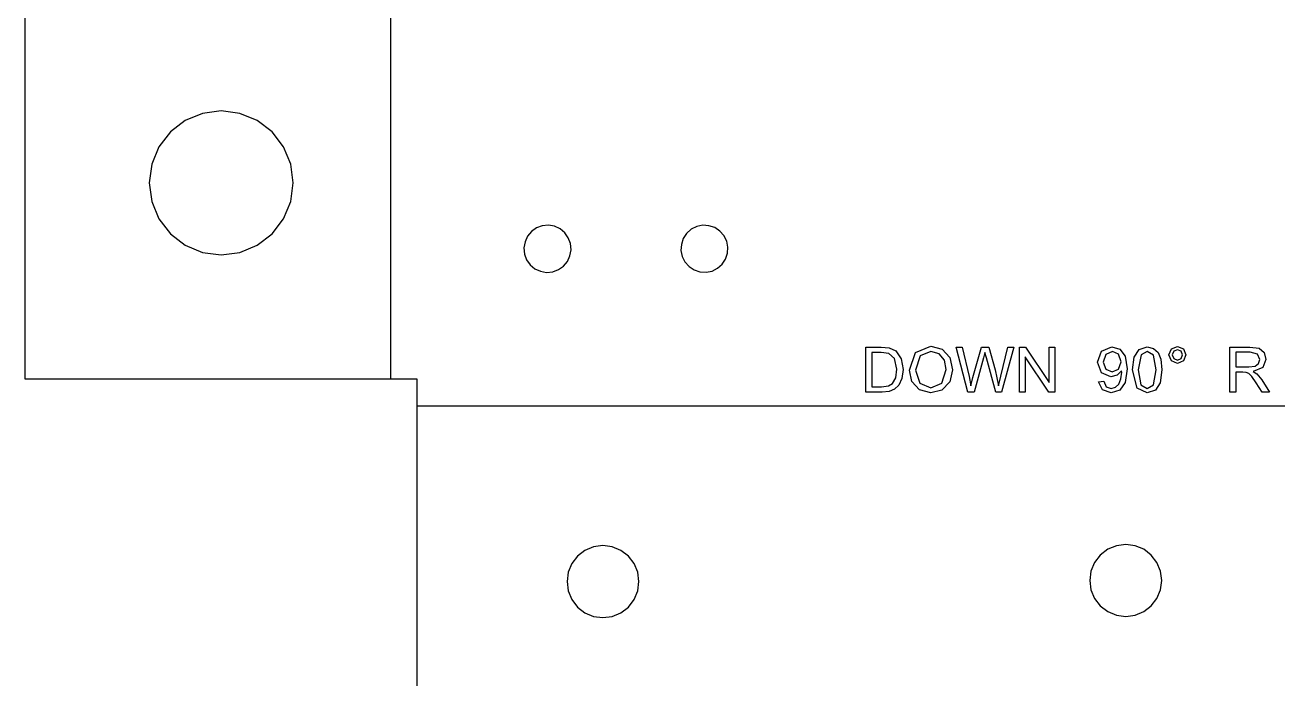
# Model space of a CAD drawing. Extents: x -235 to 145, y -3219 to -2628.
# Drawn here: x -23 to 72.8, y -3163.1 to -3113.1 of the extents above; entities that cross this region are included whole.
import ezdxf

# ---------------------------------------------------------------- set-up
doc = ezdxf.new("R2010")
doc.units = 0
doc.layers.add('Layer0', color=7, linetype='Continuous', true_color=0xffffff)

msp = doc.modelspace()

# ---------------------------------------------------------------- linework, layer by layer
at = {"layer": 'Layer0'}
for p, q in [((-22.95, -3140.206), (-22.95, -2690.206)), ((4.992, -2690.206), (4.992, -3140.206)), ((-7.95, -3119.706), (-9.374, -3119.894)), ((-6.527, -3119.894), (-7.95, -3119.706)), ((-10.7, -3120.443), (-11.839, -3121.317)), ((-9.374, -3119.894), (-10.7, -3120.443)), ((-5.2, -3120.443), (-6.527, -3119.894)), ((-4.061, -3121.317), (-5.2, -3120.443)), ((-11.839, -3121.317), (-12.713, -3122.456)), ((-3.187, -3122.456), (-4.061, -3121.317)), ((-12.713, -3122.456), (-13.263, -3123.783)), ((-2.638, -3123.783), (-3.187, -3122.456)), ((-13.263, -3123.783), (-13.45, -3125.206)), ((-2.45, -3125.206), (-2.638, -3123.783)), ((-13.45, -3125.206), (-13.263, -3126.63)), ((-2.638, -3126.63), (-2.45, -3125.206)), ((-13.263, -3126.63), (-12.713, -3127.956)), ((-3.187, -3127.956), (-2.638, -3126.63)), ((-12.713, -3127.956), (-11.839, -3129.095)), ((-4.061, -3129.095), (-3.187, -3127.956)), ((-11.839, -3129.095), (-10.7, -3129.969)), ((-5.2, -3129.969), (-4.061, -3129.095)), ((15.469, -3129.288), (15.273, -3129.714)), ((15.77, -3128.926), (15.469, -3129.288)), ((16.154, -3128.655), (15.77, -3128.926)), ((16.595, -3128.493), (16.154, -3128.655)), ((17.062, -3128.45), (16.595, -3128.493)), ((17.526, -3128.529), (17.062, -3128.45)), ((17.952, -3128.726), (17.526, -3128.529)), ((18.314, -3129.026), (17.952, -3128.726)), ((18.585, -3129.41), (18.314, -3129.026)), ((27.632, -3129.068), (27.373, -3129.46)), ((27.984, -3128.757), (27.632, -3129.068)), ((28.405, -3128.547), (27.984, -3128.757)), ((28.865, -3128.453), (28.405, -3128.547)), ((29.334, -3128.481), (28.865, -3128.453)), ((29.78, -3128.63), (29.334, -3128.481)), ((30.172, -3128.889), (29.78, -3128.63)), ((30.483, -3129.241), (30.172, -3128.889)), ((30.693, -3129.661), (30.483, -3129.241)), ((-10.7, -3129.969), (-9.374, -3130.519)), ((-6.527, -3130.519), (-5.2, -3129.969)), ((15.273, -3129.714), (15.193, -3130.177)), ((15.193, -3130.177), (15.236, -3130.645)), ((18.747, -3129.851), (18.585, -3129.41)), ((18.711, -3130.782), (18.79, -3130.319)), ((18.79, -3130.319), (18.747, -3129.851)), ((27.225, -3129.906), (27.196, -3130.375)), ((27.373, -3129.46), (27.225, -3129.906)), ((30.787, -3130.121), (30.693, -3129.661)), ((30.759, -3130.59), (30.787, -3130.121)), ((-9.374, -3130.519), (-7.95, -3130.706)), ((-7.95, -3130.706), (-6.527, -3130.519)), ((15.236, -3130.645), (15.399, -3131.086)), ((15.399, -3131.086), (15.67, -3131.47)), ((18.213, -3131.57), (18.514, -3131.209)), ((18.514, -3131.209), (18.711, -3130.782)), ((27.196, -3130.375), (27.29, -3130.835)), ((27.29, -3130.835), (27.5, -3131.256)), ((27.5, -3131.256), (27.812, -3131.608)), ((30.351, -3131.428), (30.61, -3131.036)), ((30.61, -3131.036), (30.759, -3130.59)), ((15.67, -3131.47), (16.031, -3131.771)), ((16.031, -3131.771), (16.458, -3131.967)), ((16.458, -3131.967), (16.921, -3132.047)), ((16.921, -3132.047), (17.389, -3132.004)), ((17.389, -3132.004), (17.83, -3131.841)), ((17.83, -3131.841), (18.213, -3131.57)), ((27.812, -3131.608), (28.204, -3131.867)), ((28.204, -3131.867), (28.649, -3132.015)), ((28.649, -3132.015), (29.119, -3132.044)), ((29.119, -3132.044), (29.579, -3131.95)), ((29.579, -3131.95), (29.999, -3131.74)), ((29.999, -3131.74), (30.351, -3131.428)), ((41.328, -3141.205), (41.328, -3137.763)), ((41.328, -3137.763), (42.514, -3137.763)), ((42.514, -3137.763), (43.126, -3137.813)), ((43.126, -3137.813), (43.631, -3138.059)), ((45.122, -3138.187), (46.309, -3137.702)), ((46.309, -3137.702), (47.169, -3137.93)), ((47.169, -3137.93), (47.752, -3138.565)), ((49.14, -3141.205), (48.227, -3137.763)), ((48.227, -3137.763), (48.694, -3137.763)), ((48.694, -3137.763), (49.218, -3140.019)), ((49.518, -3140.087), (50.173, -3137.763)), ((50.173, -3137.763), (50.723, -3137.763)), ((50.723, -3137.763), (51.216, -3139.505)), ((51.654, -3139.975), (52.194, -3137.763)), ((52.652, -3137.763), (51.708, -3141.205)), ((52.194, -3137.763), (52.652, -3137.763)), ((53.072, -3141.205), (53.072, -3137.763)), ((53.072, -3137.763), (53.539, -3137.763)), ((53.539, -3137.763), (55.347, -3140.465)), ((55.347, -3140.465), (55.347, -3137.763)), ((55.347, -3137.763), (55.784, -3137.763)), ((55.784, -3137.763), (55.784, -3141.205)), ((59.358, -3138.069), (60.131, -3137.749)), ((60.131, -3137.749), (60.745, -3137.93)), ((60.745, -3137.93), (61.167, -3138.445)), ((61.848, -3138.525), (62.221, -3137.951)), ((62.221, -3137.951), (62.845, -3137.749)), ((62.845, -3137.749), (63.331, -3137.861)), ((63.331, -3137.861), (63.676, -3138.183)), ((64.497, -3138.355), (64.689, -3137.895)), ((64.689, -3137.895), (65.147, -3137.705)), ((65.15, -3137.958), (64.869, -3138.075)), ((65.147, -3137.705), (65.61, -3137.895)), ((65.428, -3138.075), (65.15, -3137.958)), ((65.61, -3137.895), (65.8, -3138.355)), ((69.169, -3141.205), (69.169, -3137.763)), ((69.169, -3137.763), (70.694, -3137.763)), ((70.694, -3137.763), (71.394, -3137.856)), ((71.394, -3137.856), (71.777, -3138.184)), ((42.507, -3138.17), (41.784, -3138.17)), ((41.784, -3138.17), (41.784, -3140.799)), ((43.096, -3138.24), (42.507, -3138.17)), ((43.527, -3138.629), (43.096, -3138.24)), ((43.704, -3139.458), (43.527, -3138.629)), ((43.631, -3138.059), (44.038, -3138.647)), ((44.038, -3138.647), (44.173, -3139.465)), ((44.662, -3139.529), (45.122, -3138.187)), ((45.48, -3138.427), (45.131, -3139.536)), ((46.312, -3138.094), (45.48, -3138.427)), ((46.926, -3138.267), (46.312, -3138.094)), ((47.341, -3138.753), (46.926, -3138.267)), ((47.483, -3139.486), (47.341, -3138.753)), ((47.752, -3138.565), (47.953, -3139.489)), ((50.335, -3138.583), (49.605, -3141.205)), ((50.436, -3138.179), (50.335, -3138.583)), ((50.544, -3138.583), (50.436, -3138.179)), ((51.27, -3141.205), (50.544, -3138.583)), ((55.316, -3141.205), (53.509, -3138.501)), ((53.509, -3138.501), (53.509, -3141.205)), ((59.049, -3138.911), (59.358, -3138.069)), ((59.345, -3139.728), (59.049, -3138.911)), ((59.692, -3138.329), (59.483, -3138.925)), ((59.483, -3138.925), (59.681, -3139.459)), ((60.183, -3138.099), (59.692, -3138.329)), ((60.649, -3138.313), (60.183, -3138.099)), ((60.842, -3138.89), (60.649, -3138.313)), ((60.653, -3139.459), (60.842, -3138.89)), ((61.167, -3138.445), (61.312, -3139.414)), ((61.723, -3139.508), (61.848, -3138.525)), ((62.375, -3138.346), (62.157, -3139.508)), ((62.84, -3138.099), (62.375, -3138.346)), ((63.334, -3138.379), (62.84, -3138.099)), ((63.532, -3139.508), (63.334, -3138.379)), ((63.676, -3138.183), (63.889, -3138.694)), ((63.889, -3138.694), (63.967, -3139.508)), ((64.689, -3138.817), (64.497, -3138.355)), ((65.147, -3139.008), (64.689, -3138.817)), ((64.869, -3138.075), (64.753, -3138.355)), ((64.753, -3138.355), (64.869, -3138.636)), ((64.869, -3138.636), (65.15, -3138.752)), ((65.609, -3138.816), (65.147, -3139.008)), ((65.15, -3138.752), (65.428, -3138.636)), ((65.544, -3138.355), (65.428, -3138.075)), ((65.428, -3138.636), (65.544, -3138.355)), ((65.8, -3138.355), (65.609, -3138.816)), ((70.713, -3138.144), (69.624, -3138.144)), ((69.624, -3138.144), (69.624, -3139.282)), ((71.273, -3138.301), (70.713, -3138.144)), ((71.45, -3138.702), (71.273, -3138.301)), ((71.359, -3139.011), (71.45, -3138.702)), ((71.92, -3138.702), (71.683, -3139.32)), ((71.777, -3138.184), (71.92, -3138.702)), ((43.613, -3140.121), (43.704, -3139.458)), ((44.173, -3139.465), (44.082, -3140.16)), ((44.859, -3140.388), (44.662, -3139.529)), ((45.131, -3139.536), (45.466, -3140.516)), ((47.151, -3140.512), (47.483, -3139.486)), ((47.953, -3139.489), (47.741, -3140.425)), ((51.216, -3139.505), (51.483, -3140.724)), ((60.068, -3140.038), (59.345, -3139.728)), ((59.681, -3139.459), (60.171, -3139.665)), ((60.543, -3139.913), (60.068, -3140.038)), ((60.171, -3139.665), (60.653, -3139.459)), ((60.889, -3139.585), (60.543, -3139.913)), ((60.828, -3140.186), (60.892, -3139.67)), ((60.892, -3139.67), (60.889, -3139.585)), ((61.312, -3139.414), (61.169, -3140.464)), ((62.063, -3140.907), (61.723, -3139.508)), ((62.157, -3139.508), (62.355, -3140.636)), ((63.334, -3140.634), (63.532, -3139.508)), ((63.967, -3139.508), (63.842, -3140.485)), ((69.624, -3139.282), (70.603, -3139.282)), ((70.152, -3139.677), (69.624, -3139.677)), ((69.624, -3139.677), (69.624, -3141.205)), ((70.406, -3139.693), (70.152, -3139.677)), ((70.613, -3139.785), (70.406, -3139.693)), ((70.603, -3139.282), (71.091, -3139.218)), ((70.845, -3140.015), (70.613, -3139.785)), ((71.683, -3139.32), (70.95, -3139.639)), ((70.95, -3139.639), (71.225, -3139.81)), ((71.091, -3139.218), (71.359, -3139.011)), ((71.225, -3139.81), (71.603, -3140.268)), ((4.992, -3140.206), (-22.95, -3140.206)), ((7.034, -3140.206), (4.992, -3140.206)), ((7.034, -3142.248), (7.034, -3140.206)), ((41.784, -3140.799), (42.518, -3140.799)), ((42.518, -3140.799), (43.052, -3140.735)), ((43.052, -3140.735), (43.361, -3140.557)), ((43.361, -3140.557), (43.613, -3140.121)), ((43.847, -3140.661), (43.534, -3140.974)), ((44.082, -3140.16), (43.847, -3140.661)), ((45.439, -3141.029), (44.859, -3140.388)), ((45.466, -3140.516), (46.305, -3140.874)), ((46.305, -3140.874), (47.151, -3140.512)), ((47.741, -3140.425), (47.143, -3141.051)), ((49.218, -3140.019), (49.363, -3140.724)), ((49.363, -3140.724), (49.518, -3140.087)), ((51.483, -3140.724), (51.654, -3139.975)), ((59.112, -3140.409), (59.518, -3140.371)), ((59.42, -3141.039), (59.112, -3140.409)), ((59.518, -3140.371), (59.716, -3140.787)), ((59.716, -3140.787), (60.089, -3140.916)), ((60.089, -3140.916), (60.43, -3140.827)), ((60.43, -3140.827), (60.671, -3140.589)), ((60.671, -3140.589), (60.828, -3140.186)), ((61.169, -3140.464), (60.743, -3141.059)), ((62.355, -3140.636), (62.845, -3140.916)), ((62.845, -3140.916), (63.334, -3140.634)), ((63.842, -3140.485), (63.47, -3141.06)), ((71.173, -3140.489), (70.845, -3140.015)), ((71.629, -3141.205), (71.173, -3140.489)), ((71.603, -3140.268), (72.201, -3141.205)), ((42.57, -3141.205), (41.328, -3141.205)), ((43.123, -3141.146), (42.57, -3141.205)), ((43.534, -3140.974), (43.123, -3141.146)), ((46.307, -3141.263), (45.439, -3141.029)), ((47.143, -3141.051), (46.307, -3141.263)), ((49.605, -3141.205), (49.14, -3141.205)), ((51.708, -3141.205), (51.27, -3141.205)), ((53.509, -3141.205), (53.072, -3141.205)), ((55.784, -3141.205), (55.316, -3141.205)), ((60.079, -3141.263), (59.42, -3141.039)), ((60.743, -3141.059), (60.079, -3141.263)), ((62.845, -3141.263), (62.063, -3140.907)), ((63.47, -3141.06), (62.845, -3141.263)), ((69.624, -3141.205), (69.169, -3141.205)), ((72.201, -3141.205), (71.629, -3141.205)), ((7.034, -3197.69), (7.034, -3142.248)), ((7.034, -3142.248), (115.434, -3142.248)), ((19.859, -3153.309), (19.289, -3153.746)), ((20.522, -3153.034), (19.859, -3153.309)), ((21.234, -3152.94), (20.522, -3153.034)), ((21.946, -3153.034), (21.234, -3152.94)), ((22.609, -3153.309), (21.946, -3153.034)), ((23.178, -3153.746), (22.609, -3153.309)), ((59.825, -3153.219), (59.255, -3153.656)), ((60.488, -3152.944), (59.825, -3153.219)), ((61.2, -3152.85), (60.488, -3152.944)), ((61.912, -3152.944), (61.2, -3152.85)), ((62.575, -3153.219), (61.912, -3152.944)), ((63.145, -3153.656), (62.575, -3153.219)), ((19.289, -3153.746), (18.852, -3154.315)), ((23.615, -3154.315), (23.178, -3153.746)), ((58.818, -3154.225), (58.544, -3154.888)), ((59.255, -3153.656), (58.818, -3154.225)), ((63.582, -3154.225), (63.145, -3153.656)), ((63.856, -3154.888), (63.582, -3154.225)), ((18.577, -3154.979), (18.484, -3155.69)), ((18.852, -3154.315), (18.577, -3154.979)), ((23.89, -3154.979), (23.615, -3154.315)), ((23.984, -3155.69), (23.89, -3154.979)), ((58.544, -3154.888), (58.45, -3155.6)), ((63.95, -3155.6), (63.856, -3154.888)), ((18.484, -3155.69), (18.577, -3156.402)), ((23.89, -3156.402), (23.984, -3155.69)), ((58.45, -3155.6), (58.544, -3156.312)), ((63.856, -3156.312), (63.95, -3155.6)), ((18.577, -3156.402), (18.852, -3157.065)), ((18.852, -3157.065), (19.289, -3157.635)), ((23.178, -3157.635), (23.615, -3157.065)), ((23.615, -3157.065), (23.89, -3156.402)), ((58.544, -3156.312), (58.818, -3156.975)), ((58.818, -3156.975), (59.255, -3157.545)), ((63.145, -3157.545), (63.582, -3156.975)), ((63.582, -3156.975), (63.856, -3156.312)), ((19.289, -3157.635), (19.859, -3158.072)), ((19.859, -3158.072), (20.522, -3158.347)), ((21.946, -3158.347), (22.609, -3158.072)), ((22.609, -3158.072), (23.178, -3157.635)), ((59.255, -3157.545), (59.825, -3157.982)), ((59.825, -3157.982), (60.488, -3158.256)), ((61.912, -3158.256), (62.575, -3157.982)), ((62.575, -3157.982), (63.145, -3157.545)), ((20.522, -3158.347), (21.234, -3158.44)), ((21.234, -3158.44), (21.946, -3158.347)), ((60.488, -3158.256), (61.2, -3158.35)), ((61.2, -3158.35), (61.912, -3158.256))]:
    msp.add_line(p, q, dxfattribs=at)

doc.saveas('drawing.dxf')
